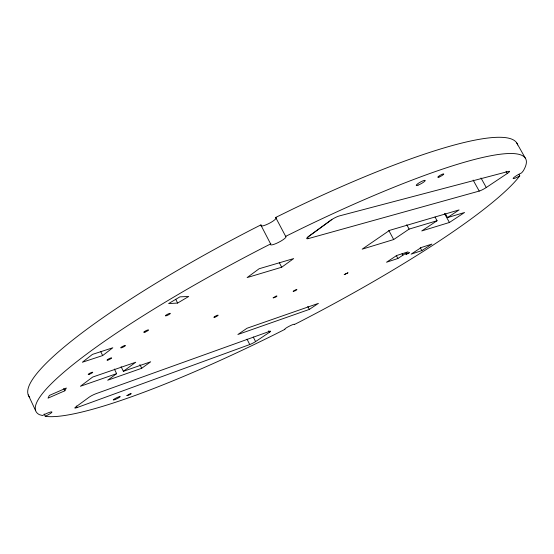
<?xml version="1.0" encoding="UTF-8"?>
<svg xmlns="http://www.w3.org/2000/svg" width="554" height="554" viewBox="0 0 554 554"><rect width="100%" height="100%" fill="white"/><g stroke="black" fill="none" stroke-linecap="round" stroke-linejoin="round"><path stroke-width="0.83" d="M64.853 390.785L66.328 388.015L49.348 395.438L48.025 398.153L64.853 390.785L63.752 388.465M260.858 225.069L270.684 244.044A8.712 1.648 -27.5 0 0 278.662 242.32A8.712 1.648 -27.5 0 0 285.698 236.419L275.663 217.459L291.743 209.571A274.867 45.269 -27.3 0 1 517.644 144.961M518.939 174.385L519.777 175.881L516.778 179.593A275.518 41.308 -27.3 0 1 299.326 322.026L294.306 324.54A5.443 0.644 -27.2 0 0 289.403 326.133A5.443 0.644 -27.2 0 0 284.957 329.318L274.999 334.346A275.518 41.308 -27.3 0 1 46.993 416.525L45.234 416.248L44.168 413.99M102.663 355.564L112.801 347.774L92.449 354.387L82.38 362.233L102.663 355.564L100.842 351.79M114.38 369.033L116.624 373.659L107.705 380.224L141.699 368.285L150.688 361.79L123.355 371.312L121.118 366.713M123.355 371.312L135.716 362.247L92.643 377.066L80.427 386.263L116.624 373.659M308.426 238.573A6.89 1.24 -27.8 0 1 308.426 236.606L331.922 219.467A7.043 1.288 -28 0 1 339.47 215.894L508.717 171.352A5.907 0.852 -29.1 0 1 507.305 173.464L486.274 187.508A5.782 0.824 -28.9 0 1 479.224 191.075L308.426 238.573L307.643 237.084M308.426 236.606L331.922 219.467M281.681 267.236L293.662 258.586L259.127 268.745L247.132 277.575L281.681 267.236L279.306 262.644M445.513 213.934L447.514 217.597L459.058 209.924L389.552 230.374L362.184 249.162L393.686 239.543L409.108 229.107L437.058 220.727L435.035 217.016M255.581 341.583L269.563 332.241A4.695 0.575 -27.1 0 0 269.334 331.444L96.181 393.624A5.595 0.776 -25.8 0 0 89.166 397.176L75.579 407.128A5.519 0.748 -25.7 0 0 77.124 407.55L249.75 344.54A4.633 0.561 -27 0 0 255.581 341.583L253.247 336.991M437.058 220.727L421.76 230.942L449.412 222.479L464.557 212.494L447.514 217.597M309.326 309.409L318.391 303.384L246.987 328.259L237.888 334.498L309.326 309.409L307.795 306.466M397.876 258.496L407.979 251.848L396.664 255.526L386.526 262.229L397.876 258.496L396.255 255.477M421.843 250.616L431.898 244.072L421.199 247.548L411.103 254.148L421.843 250.616L420.257 247.686M177.612 303.066L188.734 296.459L179.912 296.854L168.624 303.578L177.612 303.066L175.708 299.25M519.777 175.881L519.486 176.047A6.793 0.928 -29.1 0 1 513.198 178.215A6.793 0.928 -29.1 0 1 521.626 172.876L523.239 170.916A275.518 41.308 -27.3 0 0 301.646 228.47L285.532 236.419M261.059 224.813L252.776 229.017A274.867 45.269 -27.3 0 0 29.764 397.356M270.892 243.802L262.589 248.026A275.518 41.308 -27.3 0 0 39.507 414.704L42.506 415.521A6.967 0.976 -25.4 0 1 51.778 411.864A6.967 0.976 -25.4 0 1 45.733 416.026L45.234 416.248M275.663 217.459L275.83 217.473A8.684 1.807 -27.5 0 1 270.892 222.445A8.684 1.807 -27.5 0 1 261.121 225.984M516.75 142.96L525.365 158.222M506.058 171.234L507.305 173.464M480.99 177.993L486.274 187.508M473.137 180.092L479.224 191.075M444.488 213.491L449.412 222.479M406.74 224.73L409.108 229.107M402.093 253.67L402.903 255.186M388.79 230.429L393.686 239.543M268.815 330.786L269.563 332.241M247.036 339.18L249.75 344.54M139.885 364.58L141.699 368.285M76.404 406.027L77.124 407.55M28.226 394.87L35.678 410.749M126.942 395.598C131.804 394.739 133.438 391.311 126.942 395.598M273.184 297.851C277.388 297.332 278.994 293.724 273.184 297.851M293.232 291.293C297.173 290.857 299.049 287.207 293.232 291.293M344.242 274.604L347.891 272.838L344.242 274.604M405.95 254.411L409.302 252.714L405.95 254.411M438.99 177.093A3.4 0.575 -29 0 0 443.768 174.115A3.4 0.575 -29 0 0 439.661 175.604A3.4 0.575 -29 0 0 438.99 177.093M418.048 185.14A5.152 0.893 -28.8 0 0 425.25 180.632A5.152 0.893 -28.8 0 0 418.942 182.924A5.152 0.893 -28.8 0 0 418.048 185.14M114.803 399.635A3.85 0.492 -26 0 0 120.232 396.629A3.85 0.492 -26 0 0 115.287 398.451A3.85 0.492 -26 0 0 114.803 399.635M89.049 374.352A2.521 0.395 -25.6 0 0 92.733 372.371A2.521 0.395 -25.6 0 0 89.665 373.32A2.521 0.395 -25.6 0 0 89.049 374.352M107.864 360.079A2.569 0.415 -25.8 0 0 111.638 358.043A2.569 0.415 -25.8 0 0 108.556 358.971A2.569 0.415 -25.8 0 0 107.864 360.079M166.733 315.614A2.715 0.471 -26.3 0 0 170.327 313.425A2.715 0.471 -26.3 0 0 166.595 314.769A2.715 0.471 -26.3 0 0 166.733 315.614M145.03 332.088A2.659 0.45 -26.1 0 0 148.514 329.969A2.659 0.45 -26.1 0 0 144.809 331.327A2.659 0.45 -26.1 0 0 145.03 332.088M121.714 347.697A2.625 0.436 -25.9 0 0 125.433 345.599A2.625 0.436 -25.9 0 0 122.067 346.7A2.625 0.436 -25.9 0 0 121.714 347.697M214.834 317.207A2.396 0.374 -26.7 0 0 218.151 315.261A2.396 0.374 -26.7 0 0 215.042 316.382A2.396 0.374 -26.7 0 0 214.834 317.207"/></g></svg>
